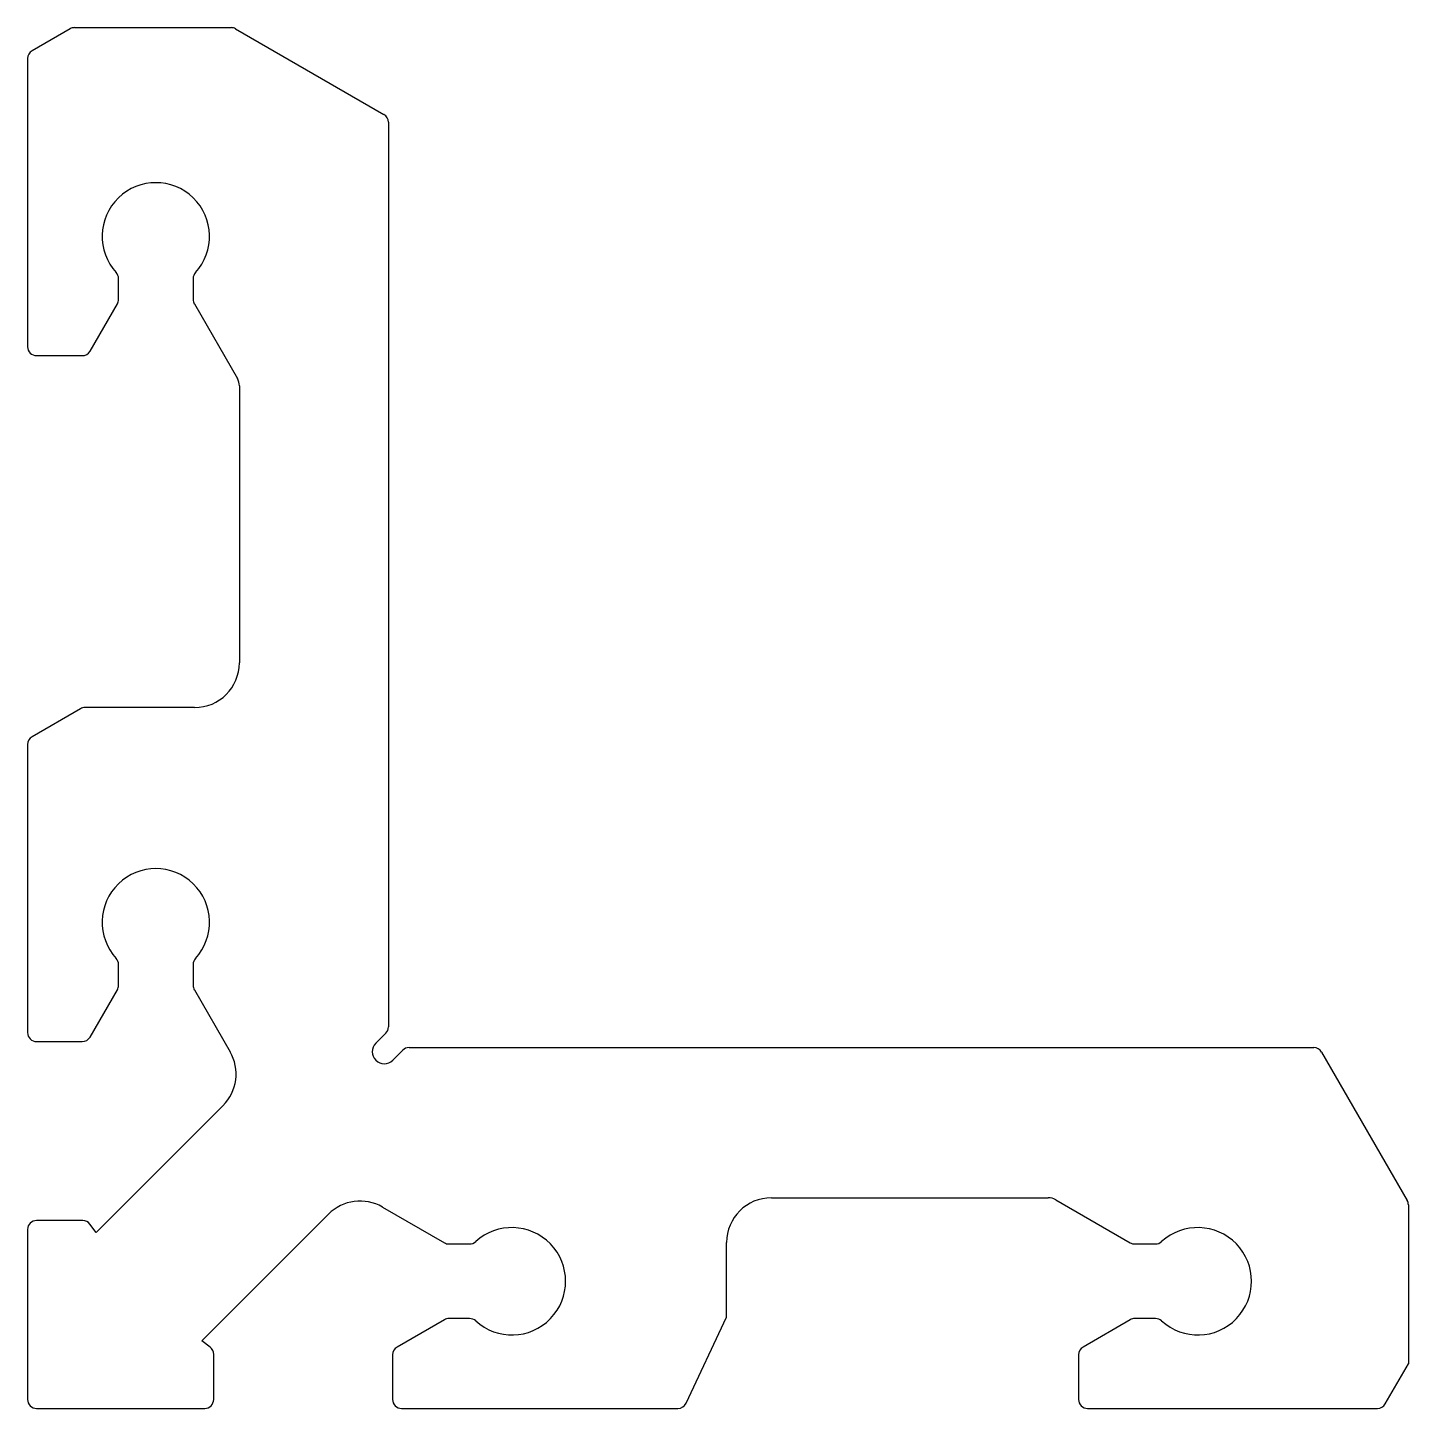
# Model space of a CAD drawing. Extents: x 1611.3 to 1657.6, y 1930.1 to 1976.4.
import ezdxf

# ---------------------------------------------------------------- set-up
doc = ezdxf.new("R2010")
doc.units = 0
doc.layers.get('0').update_dxf_attribs({"linetype": 'CONTINUOUS'})

msp = doc.modelspace()

# ---------------------------------------------------------------- linework, layer by layer
for p, q in [((1612.745, 1976.401), (1611.468, 1975.664)), ((1612.895, 1976.441), (1618.142, 1976.441)), ((1618.292, 1976.401), (1623.268, 1973.527)), ((1611.318, 1975.404), (1611.318, 1965.741)), ((1623.418, 1973.268), (1623.418, 1942.931)), ((1614.368, 1967.326), (1614.368, 1968.024)), ((1616.868, 1968.024), (1616.868, 1967.326)), ((1613.413, 1965.591), (1614.328, 1967.176)), ((1616.909, 1967.176), (1618.351, 1964.677)), ((1611.618, 1965.441), (1613.153, 1965.441)), ((1618.418, 1964.427), (1618.418, 1955.141)), ((1613.091, 1953.601), (1611.468, 1952.664)), ((1616.918, 1953.641), (1613.241, 1953.641)), ((1611.318, 1952.404), (1611.318, 1942.741)), ((1614.368, 1944.326), (1614.368, 1945.024)), ((1616.868, 1945.024), (1616.868, 1944.326)), ((1613.413, 1942.591), (1614.328, 1944.176)), ((1616.909, 1944.176), (1618.107, 1942.101)), ((1611.618, 1942.441), (1613.153, 1942.441)), ((1622.994, 1942.382), (1623.331, 1942.719)), ((1623.896, 1942.153), (1623.56, 1941.817)), ((1624.108, 1942.241), (1654.445, 1942.241)), ((1654.705, 1942.091), (1657.578, 1937.114)), ((1617.868, 1940.291), (1613.618, 1936.041)), ((1636.258, 1937.203), (1645.544, 1937.203)), ((1623.218, 1936.891), (1625.293, 1935.693)), ((1645.794, 1937.136), (1648.293, 1935.693)), ((1657.618, 1936.964), (1657.618, 1931.637)), ((1613.168, 1936.441), (1611.618, 1936.441)), ((1613.618, 1936.041), (1613.408, 1936.321)), ((1617.158, 1932.403), (1621.407, 1936.653)), ((1611.318, 1936.141), (1611.318, 1930.441)), ((1625.443, 1935.653), (1626.141, 1935.653)), ((1634.758, 1933.203), (1634.758, 1935.703)), ((1648.443, 1935.653), (1649.141, 1935.653)), ((1625.293, 1933.113), (1623.708, 1932.198)), ((1626.141, 1933.153), (1625.443, 1933.153)), ((1633.398, 1930.313), (1634.758, 1933.203)), ((1648.293, 1933.113), (1646.708, 1932.198)), ((1649.141, 1933.153), (1648.443, 1933.153)), ((1617.438, 1932.193), (1617.158, 1932.403)), ((1617.558, 1930.441), (1617.558, 1931.953)), ((1623.558, 1931.938), (1623.558, 1930.441)), ((1646.558, 1931.938), (1646.558, 1930.441)), ((1656.841, 1930.291), (1657.618, 1931.637)), ((1611.618, 1930.141), (1617.258, 1930.141)), ((1623.858, 1930.141), (1633.126, 1930.141)), ((1646.858, 1930.141), (1656.581, 1930.141))]:
    msp.add_line(p, q)
for centre, radius, start, end in [((1612.895, 1976.141), 0.3, 90, 120), ((1618.142, 1976.141), 0.3, 60, 90), ((1611.618, 1975.404), 0.3, 120, 180), ((1623.118, 1973.268), 0.3, 0, 60), ((1615.618, 1969.441), 1.8, 317.5694, 222.4306), ((1614.068, 1968.024), 0.3, 0, 42.4306), ((1617.168, 1968.024), 0.3, 137.5694, 180), ((1614.068, 1967.326), 0.3, 330, 360), ((1617.168, 1967.326), 0.3, 180, 210), ((1611.618, 1965.741), 0.3, 180, 270), ((1613.153, 1965.741), 0.3, 270, 330), ((1617.918, 1964.427), 0.5, 0, 30), ((1616.918, 1955.141), 1.5, 270, 0), ((1613.241, 1953.341), 0.3, 90, 120), ((1611.618, 1952.404), 0.3, 120, 180), ((1615.618, 1946.441), 1.8, 317.5694, 222.4306), ((1614.068, 1945.024), 0.3, 0, 42.4306), ((1617.168, 1945.024), 0.3, 137.5694, 180), ((1614.068, 1944.326), 0.3, 330, 360), ((1617.168, 1944.326), 0.3, 180, 210), ((1623.118, 1942.931), 0.3, 315, 360), ((1611.618, 1942.741), 0.3, 180, 270), ((1613.153, 1942.741), 0.3, 270, 330), ((1623.277, 1942.099), 0.4, 135, 315), ((1616.808, 1941.351), 1.5, 315, 30), ((1624.108, 1941.941), 0.3, 90, 135), ((1654.445, 1941.941), 0.3, 30, 90), ((1636.258, 1935.703), 1.5, 90, 180), ((1645.544, 1936.703), 0.5, 60, 90), ((1622.468, 1935.592), 1.5, 60, 135), ((1657.318, 1936.964), 0.3, 0, 30), ((1611.618, 1936.141), 0.3, 90, 180), ((1613.168, 1936.141), 0.3, 36.8699, 90), ((1627.558, 1934.403), 1.8, 227.5694, 132.4306), ((1650.558, 1934.403), 1.8, 227.5694, 132.4306), ((1625.443, 1935.953), 0.3, 240, 270), ((1626.141, 1935.953), 0.3, 270, 312.4306), ((1648.443, 1935.953), 0.3, 240, 270), ((1649.141, 1935.953), 0.3, 270, 312.4306), ((1625.443, 1932.853), 0.3, 90, 120), ((1626.141, 1932.853), 0.3, 47.5694, 90), ((1648.443, 1932.853), 0.3, 90, 120), ((1649.141, 1932.853), 0.3, 47.5694, 90), ((1617.258, 1931.953), 0.3, 0, 53.1301), ((1623.858, 1931.938), 0.3, 120, 180), ((1646.858, 1931.938), 0.3, 120, 180), ((1611.618, 1930.441), 0.3, 180, 270), ((1617.258, 1930.441), 0.3, 270, 360), ((1623.858, 1930.441), 0.3, 180, 270), ((1633.126, 1930.441), 0.3, 270, 334.7989), ((1646.858, 1930.441), 0.3, 180, 270), ((1656.581, 1930.441), 0.3, 270, 330)]:
    msp.add_arc(centre, radius, start, end)

doc.saveas('drawing.dxf')
